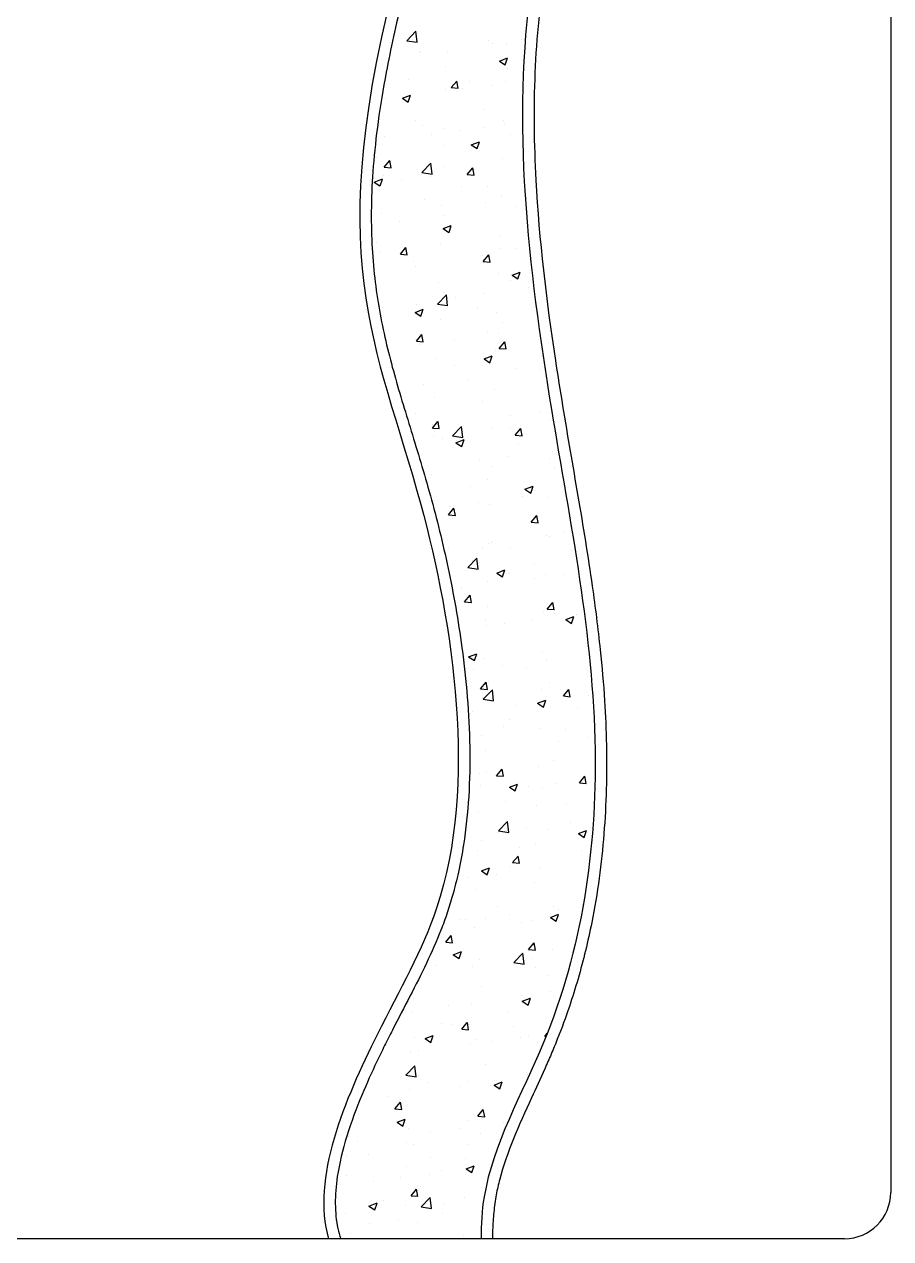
# Model space of a CAD drawing. Header units: inches. Extents: x 10.6 to 53.1, y 14.5 to 39.3.
# Drawn here: x 15.441 to 16.191, y 24.261 to 25.312 of the extents above; entities that cross this region are included whole.
import ezdxf

# ---------------------------------------------------------------- set-up
doc = ezdxf.new("R2010")
doc.units = ezdxf.units.IN
doc.header["$MEASUREMENT"] = 0
doc.layers.add('02', color=2, linetype='Continuous')

msp = doc.modelspace()

# ---------------------------------------------------------------- linework, layer by layer
at = {"layer": '02'}
for p, q in [((16.1914, 25.34), (16.1914, 24.3008)), ((15.7725, 25.2976), (15.7803, 25.3057)), ((15.7725, 25.2976), (15.7814, 25.2962)), ((15.7814, 25.2962), (15.7803, 25.3057)), ((15.8429, 25.2981), (15.8429, 25.2981)), ((15.8718, 25.2987), (15.8718, 25.2987)), ((15.7836, 25.2871), (15.7836, 25.2871)), ((15.7846, 25.2881), (15.7846, 25.2881)), ((15.8077, 25.2885), (15.8077, 25.2885)), ((15.8468, 25.2954), (15.8468, 25.2954)), ((15.859, 25.2955), (15.859, 25.2955)), ((15.8527, 25.28), (15.8597, 25.2827)), ((15.8527, 25.28), (15.8577, 25.2767)), ((15.8577, 25.2767), (15.8597, 25.2827)), ((15.806, 25.2754), (15.806, 25.2754)), ((15.8593, 25.2732), (15.8593, 25.2732)), ((15.7737, 25.2642), (15.7737, 25.2642)), ((15.8064, 25.2552), (15.8064, 25.2552)), ((15.811, 25.257), (15.8158, 25.2627)), ((15.811, 25.257), (15.8169, 25.2565)), ((15.8169, 25.2565), (15.8158, 25.2627)), ((15.8205, 25.2559), (15.8205, 25.2559)), ((15.827, 25.262), (15.827, 25.262)), ((15.8455, 25.2592), (15.8455, 25.2592)), ((15.8578, 25.2622), (15.8578, 25.2622)), ((15.7545, 25.2477), (15.7545, 25.2477)), ((15.7687, 25.2478), (15.7757, 25.2505)), ((15.7687, 25.2478), (15.7737, 25.2444)), ((15.7737, 25.2444), (15.7757, 25.2505)), ((15.8388, 25.2384), (15.8388, 25.2384)), ((15.7804, 25.2284), (15.7804, 25.2284)), ((15.7861, 25.2246), (15.7861, 25.2246)), ((15.8566, 25.2289), (15.8566, 25.2289)), ((15.8571, 25.2248), (15.8571, 25.2248)), ((15.7533, 25.2144), (15.7533, 25.2144)), ((15.7942, 25.2165), (15.7942, 25.2165)), ((15.8052, 25.2219), (15.8052, 25.2219)), ((15.8192, 25.2198), (15.8192, 25.2198)), ((15.8394, 25.2223), (15.8394, 25.2223)), ((15.8627, 25.2165), (15.8627, 25.2165)), ((15.8044, 25.2065), (15.8044, 25.2065)), ((15.8284, 25.2075), (15.8354, 25.2102)), ((15.8284, 25.2075), (15.8334, 25.2042)), ((15.8334, 25.2042), (15.8354, 25.2102)), ((15.7461, 25.1965), (15.7461, 25.1965)), ((15.7531, 25.1881), (15.7579, 25.1938)), ((15.7591, 25.1875), (15.7579, 25.1938)), ((15.8553, 25.1956), (15.8553, 25.1956)), ((15.7531, 25.1881), (15.7591, 25.1875)), ((15.7857, 25.1836), (15.7935, 25.1917)), ((15.7857, 25.1836), (15.7946, 25.1822)), ((15.7946, 25.1822), (15.7935, 25.1917)), ((15.804, 25.1886), (15.804, 25.1886)), ((15.8248, 25.1818), (15.8297, 25.1875)), ((15.8248, 25.1818), (15.8308, 25.1813)), ((15.8308, 25.1812), (15.8297, 25.1875)), ((15.8308, 25.1853), (15.8308, 25.1853)), ((15.7444, 25.1753), (15.7514, 25.178)), ((15.7444, 25.1753), (15.7493, 25.1719)), ((15.7494, 25.1719), (15.7514, 25.1779)), ((15.7521, 25.1811), (15.7521, 25.1811)), ((15.7679, 25.1771), (15.7679, 25.1771)), ((15.7929, 25.1804), (15.7929, 25.1804)), ((15.82, 25.1712), (15.82, 25.1712)), ((15.8426, 25.1715), (15.8426, 25.1715)), ((15.8541, 25.1624), (15.8541, 25.1624)), ((15.8733, 25.169), (15.8733, 25.169)), ((15.7877, 25.1601), (15.7877, 25.1601)), ((15.8028, 25.1553), (15.8028, 25.1553)), ((15.841, 25.1578), (15.841, 25.1578)), ((15.8676, 25.1542), (15.8676, 25.1542)), ((15.7508, 25.1478), (15.7508, 25.1478)), ((15.7666, 25.1409), (15.7666, 25.1409)), ((15.8045, 25.1459), (15.8045, 25.1459)), ((15.8041, 25.135), (15.8111, 25.1377)), ((15.8041, 25.135), (15.809, 25.1317)), ((15.8091, 25.1316), (15.8111, 25.1377)), ((15.8529, 25.1291), (15.8529, 25.1291)), ((15.7467, 25.1227), (15.7467, 25.1227)), ((15.767, 25.1128), (15.7718, 25.1186)), ((15.773, 25.1123), (15.7718, 25.1186)), ((15.8016, 25.122), (15.8016, 25.122)), ((15.7496, 25.1145), (15.7496, 25.1145)), ((15.767, 25.1128), (15.773, 25.1123)), ((15.8385, 25.1118), (15.8385, 25.1118)), ((15.8387, 25.1066), (15.8435, 25.1123)), ((15.8413, 25.1148), (15.8413, 25.1148)), ((15.8447, 25.106), (15.8435, 25.1123)), ((15.8535, 25.1181), (15.8535, 25.1181)), ((15.8663, 25.1181), (15.8663, 25.1181)), ((15.7782, 25.1065), (15.7782, 25.1065)), ((15.7802, 25.1018), (15.7802, 25.1018)), ((15.8387, 25.1066), (15.8447, 25.106)), ((15.8638, 25.0947), (15.8708, 25.0974)), ((15.8687, 25.0914), (15.8708, 25.0974)), ((15.8004, 25.0887), (15.8004, 25.0887)), ((15.8517, 25.0958), (15.8517, 25.0958)), ((15.8624, 25.0899), (15.8624, 25.0899)), ((15.8638, 25.0947), (15.8687, 25.0914)), ((15.7484, 25.0812), (15.7484, 25.0812)), ((15.799, 25.0696), (15.8068, 25.0778)), ((15.8041, 25.0798), (15.8041, 25.0798)), ((15.8079, 25.0682), (15.8068, 25.0777)), ((15.84, 25.0786), (15.84, 25.0786)), ((15.8779, 25.0836), (15.8779, 25.0836)), ((15.7518, 25.067), (15.7518, 25.067)), ((15.7806, 25.0693), (15.7806, 25.0693)), ((15.799, 25.0696), (15.8079, 25.0683)), ((15.815, 25.0753), (15.815, 25.0753)), ((15.834, 25.067), (15.834, 25.067)), ((15.7797, 25.0625), (15.7867, 25.0652)), ((15.7797, 25.0625), (15.7847, 25.0591)), ((15.7847, 25.0591), (15.7868, 25.0652)), ((15.8017, 25.0559), (15.8017, 25.0559)), ((15.8505, 25.0625), (15.8505, 25.0625)), ((15.8423, 25.0449), (15.8423, 25.0449)), ((15.8551, 25.0536), (15.8551, 25.0536)), ((15.7809, 25.0376), (15.7857, 25.0434)), ((15.7809, 25.0376), (15.7868, 25.0371)), ((15.784, 25.0348), (15.784, 25.0348)), ((15.7868, 25.0371), (15.7857, 25.0433)), ((15.8137, 25.0392), (15.8137, 25.0392)), ((15.8516, 25.0442), (15.8516, 25.0442)), ((15.8526, 25.0313), (15.8574, 25.0371)), ((15.8586, 25.0308), (15.8574, 25.0371)), ((15.8394, 25.0222), (15.8464, 25.0249)), ((15.8444, 25.0189), (15.8464, 25.0249)), ((15.8493, 25.0292), (15.8493, 25.0292)), ((15.8526, 25.0313), (15.8586, 25.0308)), ((15.7607, 25.0185), (15.7607, 25.0185)), ((15.7979, 25.0222), (15.7979, 25.0222)), ((15.8141, 25.0162), (15.8141, 25.0162)), ((15.8394, 25.0222), (15.8444, 25.0189)), ((15.8675, 25.014), (15.8675, 25.014)), ((15.8253, 25.0047), (15.8253, 25.0047)), ((15.8884, 25.0131), (15.8884, 25.0131)), ((15.7874, 24.9998), (15.7874, 24.9998)), ((15.8481, 24.9959), (15.8481, 24.9959)), ((15.7967, 24.9889), (15.7967, 24.9889)), ((15.8382, 24.9852), (15.8382, 24.9852)), ((15.7799, 24.9752), (15.7799, 24.9752)), ((15.8621, 24.9736), (15.8621, 24.9736)), ((15.8872, 24.9769), (15.8872, 24.9769)), ((15.7946, 24.9651), (15.7946, 24.9651)), ((15.7947, 24.9624), (15.7995, 24.9681)), ((15.7947, 24.9624), (15.8007, 24.9619)), ((15.799, 24.9653), (15.799, 24.9653)), ((15.8007, 24.9619), (15.7996, 24.9681)), ((15.8122, 24.9557), (15.82, 24.9638)), ((15.8212, 24.9543), (15.82, 24.9638)), ((15.8468, 24.9626), (15.8468, 24.9626)), ((15.8621, 24.9632), (15.8621, 24.9632)), ((15.8665, 24.9561), (15.8713, 24.9619)), ((15.8724, 24.9556), (15.8713, 24.9619)), ((15.8973, 24.969), (15.8973, 24.969)), ((15.7955, 24.9556), (15.7955, 24.9556)), ((15.8038, 24.9532), (15.8038, 24.9532)), ((15.8122, 24.9557), (15.8211, 24.9543)), ((15.8151, 24.9497), (15.8221, 24.9524)), ((15.8157, 24.9517), (15.8157, 24.9517)), ((15.8201, 24.9463), (15.8221, 24.9524)), ((15.8665, 24.9561), (15.8724, 24.9556)), ((15.8151, 24.9497), (15.8201, 24.9464)), ((15.8691, 24.9494), (15.8691, 24.9494)), ((15.8987, 24.9425), (15.8987, 24.9425)), ((15.8358, 24.9342), (15.8358, 24.9342)), ((15.8456, 24.9293), (15.8456, 24.9293)), ((15.8609, 24.9375), (15.8609, 24.9375)), ((15.8961, 24.9357), (15.8961, 24.9357)), ((15.7943, 24.9223), (15.7943, 24.9223)), ((15.9003, 24.9282), (15.9003, 24.9282)), ((15.8281, 24.912), (15.8281, 24.912)), ((15.842, 24.9182), (15.842, 24.9182)), ((15.8748, 24.9095), (15.8818, 24.9121)), ((15.8748, 24.9095), (15.8798, 24.9061)), ((15.8798, 24.9061), (15.8818, 24.9121)), ((15.8815, 24.9098), (15.8815, 24.9098)), ((15.8346, 24.898), (15.8346, 24.898)), ((15.8724, 24.903), (15.8724, 24.903)), ((15.8949, 24.9024), (15.8949, 24.9024)), ((15.8086, 24.8872), (15.8134, 24.8929)), ((15.8086, 24.8872), (15.8146, 24.8867)), ((15.8095, 24.8947), (15.8095, 24.8947)), ((15.8146, 24.8866), (15.8134, 24.8929)), ((15.8444, 24.896), (15.8444, 24.896)), ((15.8803, 24.8809), (15.8852, 24.8866)), ((15.8803, 24.8809), (15.8863, 24.8804)), ((15.8863, 24.8804), (15.8852, 24.8866)), ((15.8937, 24.8692), (15.8937, 24.8692)), ((15.8962, 24.8686), (15.8962, 24.8686)), ((15.9093, 24.8719), (15.9093, 24.8719)), ((15.8083, 24.8586), (15.8083, 24.8586)), ((15.8379, 24.8586), (15.8379, 24.8586)), ((15.8432, 24.8627), (15.8432, 24.8627)), ((15.8461, 24.8636), (15.8461, 24.8636)), ((15.862, 24.8587), (15.862, 24.8587)), ((15.9154, 24.8564), (15.9154, 24.8564)), ((15.8255, 24.8417), (15.8333, 24.8498)), ((15.8297, 24.8475), (15.8297, 24.8475)), ((15.8344, 24.8403), (15.8333, 24.8498)), ((15.8831, 24.8452), (15.8831, 24.8452)), ((15.8255, 24.8417), (15.8344, 24.8403)), ((15.8505, 24.8369), (15.8575, 24.8396)), ((15.8505, 24.8369), (15.8554, 24.8336)), ((15.8554, 24.8336), (15.8575, 24.8396)), ((15.8618, 24.8366), (15.8618, 24.8366)), ((15.8925, 24.8359), (15.8925, 24.8359)), ((15.908, 24.8357), (15.908, 24.8357)), ((15.8198, 24.8241), (15.8198, 24.8241)), ((15.842, 24.8295), (15.842, 24.8295)), ((15.883, 24.8324), (15.883, 24.8324)), ((15.8225, 24.812), (15.8273, 24.8177)), ((15.8285, 24.8114), (15.8273, 24.8177)), ((15.8225, 24.812), (15.8285, 24.8114)), ((15.8421, 24.8078), (15.8421, 24.8078)), ((15.8942, 24.8057), (15.899, 24.8114)), ((15.8942, 24.8057), (15.9002, 24.8052)), ((15.8955, 24.8056), (15.8955, 24.8056)), ((15.9002, 24.8051), (15.899, 24.8114)), ((15.8408, 24.7962), (15.8408, 24.7962)), ((15.8567, 24.793), (15.8567, 24.793)), ((15.8817, 24.7963), (15.8817, 24.7963)), ((15.8913, 24.8026), (15.8913, 24.8026)), ((15.9, 24.8016), (15.9, 24.8016)), ((15.9101, 24.7967), (15.9171, 24.7994)), ((15.9101, 24.7967), (15.9151, 24.7933)), ((15.9151, 24.7933), (15.9172, 24.7994)), ((15.9196, 24.8013), (15.9196, 24.8013)), ((15.8417, 24.7916), (15.8417, 24.7916)), ((15.8261, 24.7644), (15.8331, 24.7671)), ((15.8261, 24.7644), (15.8311, 24.7611)), ((15.8311, 24.7611), (15.8331, 24.7671)), ((15.8395, 24.7629), (15.8395, 24.7629)), ((15.8901, 24.7693), (15.8901, 24.7693)), ((15.8933, 24.7618), (15.8933, 24.7618)), ((15.8226, 24.7567), (15.8226, 24.7567)), ((15.8304, 24.7536), (15.8304, 24.7536)), ((15.8554, 24.7569), (15.8554, 24.7569)), ((15.876, 24.7545), (15.876, 24.7545)), ((15.9294, 24.7522), (15.9294, 24.7522)), ((15.8364, 24.7367), (15.8412, 24.7425)), ((15.8423, 24.7362), (15.8412, 24.7425)), ((15.8437, 24.7433), (15.8437, 24.7433)), ((15.8959, 24.7419), (15.8959, 24.7419)), ((15.8364, 24.7367), (15.8423, 24.7362)), ((15.8383, 24.7296), (15.8383, 24.7296)), ((15.8388, 24.7278), (15.8466, 24.7359)), ((15.8477, 24.7264), (15.8466, 24.7359)), ((15.8888, 24.736), (15.8888, 24.736)), ((15.9081, 24.7305), (15.9129, 24.7362)), ((15.9081, 24.7305), (15.9141, 24.7299)), ((15.9141, 24.7299), (15.9129, 24.7362)), ((15.9301, 24.7307), (15.9301, 24.7307)), ((15.8388, 24.7278), (15.8477, 24.7264)), ((15.867, 24.7224), (15.867, 24.7224)), ((15.8858, 24.7242), (15.8928, 24.7268)), ((15.8858, 24.7242), (15.8908, 24.7208)), ((15.8908, 24.7208), (15.8928, 24.7268)), ((15.9199, 24.72), (15.9199, 24.72)), ((15.8291, 24.7174), (15.8291, 24.7174)), ((15.8615, 24.71), (15.8615, 24.71)), ((15.8561, 24.7037), (15.8561, 24.7037)), ((15.8876, 24.7027), (15.8876, 24.7027)), ((15.9095, 24.7014), (15.9095, 24.7014)), ((15.8371, 24.6963), (15.8371, 24.6963)), ((15.9038, 24.6913), (15.9038, 24.6913)), ((15.9288, 24.6946), (15.9288, 24.6946)), ((15.8407, 24.683), (15.8407, 24.683)), ((15.8502, 24.6615), (15.855, 24.6673)), ((15.8562, 24.661), (15.8551, 24.6673)), ((15.8864, 24.6694), (15.8864, 24.6694)), ((15.8997, 24.675), (15.8997, 24.675)), ((15.8359, 24.663), (15.8359, 24.663)), ((15.8414, 24.665), (15.8414, 24.665)), ((15.8502, 24.6615), (15.8562, 24.661)), ((15.922, 24.6552), (15.9268, 24.661)), ((15.9279, 24.6547), (15.9268, 24.661)), ((15.8367, 24.6526), (15.8367, 24.6526)), ((15.8615, 24.6516), (15.8685, 24.6543)), ((15.8615, 24.6516), (15.8665, 24.6483)), ((15.8665, 24.6483), (15.8685, 24.6543)), ((15.8775, 24.6518), (15.8775, 24.6518)), ((15.89, 24.6503), (15.89, 24.6503)), ((15.9025, 24.6551), (15.9025, 24.6551)), ((15.922, 24.6552), (15.9279, 24.6547)), ((15.8577, 24.6391), (15.8577, 24.6391)), ((15.8852, 24.6361), (15.8852, 24.6361)), ((15.9111, 24.6369), (15.9111, 24.6369)), ((15.8347, 24.6297), (15.8347, 24.6297)), ((15.852, 24.6138), (15.8598, 24.6219)), ((15.852, 24.6138), (15.8609, 24.6124)), ((15.8609, 24.6124), (15.8598, 24.6219)), ((15.8762, 24.6157), (15.8762, 24.6157)), ((15.8956, 24.6153), (15.8956, 24.6153)), ((15.9141, 24.6207), (15.9141, 24.6207)), ((15.9212, 24.6114), (15.9282, 24.6141)), ((15.9262, 24.608), (15.9282, 24.6141)), ((15.8373, 24.6053), (15.8373, 24.6053)), ((15.8512, 24.6124), (15.8512, 24.6124)), ((15.9212, 24.6114), (15.9261, 24.608)), ((15.8335, 24.5964), (15.8335, 24.5964)), ((15.8701, 24.5995), (15.8701, 24.5995)), ((15.884, 24.6028), (15.884, 24.6028)), ((15.9235, 24.5972), (15.9235, 24.5972)), ((15.8613, 24.5833), (15.8613, 24.5833)), ((15.8641, 24.5863), (15.8689, 24.592)), ((15.8641, 24.5863), (15.8701, 24.5858)), ((15.8701, 24.5858), (15.8689, 24.592)), ((15.8249, 24.573), (15.8249, 24.573)), ((15.8371, 24.5791), (15.8441, 24.5818)), ((15.8371, 24.5791), (15.8421, 24.5758)), ((15.8421, 24.5758), (15.8442, 24.5818)), ((15.8499, 24.5762), (15.8499, 24.5762)), ((15.8878, 24.5812), (15.8878, 24.5812)), ((15.8322, 24.5631), (15.8322, 24.5631)), ((15.8828, 24.5695), (15.8828, 24.5695)), ((15.8507, 24.5484), (15.8507, 24.5484)), ((15.8615, 24.5418), (15.8615, 24.5418)), ((15.8968, 24.5389), (15.9038, 24.5416)), ((15.8994, 24.5483), (15.8994, 24.5483)), ((15.9018, 24.5355), (15.9039, 24.5415)), ((15.904, 24.5461), (15.904, 24.5461)), ((15.9246, 24.5501), (15.9246, 24.5501)), ((15.8184, 24.5372), (15.8184, 24.5372)), ((15.8236, 24.5368), (15.8236, 24.5368)), ((15.831, 24.5299), (15.831, 24.5299)), ((15.8411, 24.5383), (15.8411, 24.5383)), ((15.8717, 24.5349), (15.8717, 24.5349)), ((15.8815, 24.5363), (15.8815, 24.5363)), ((15.8968, 24.5389), (15.9018, 24.5355)), ((15.8063, 24.5174), (15.8111, 24.5231)), ((15.8122, 24.5168), (15.8111, 24.5231)), ((15.8063, 24.5174), (15.8122, 24.5168)), ((15.8128, 24.5066), (15.8198, 24.5093)), ((15.8178, 24.5032), (15.8198, 24.5093)), ((15.878, 24.5111), (15.8828, 24.5168)), ((15.878, 24.5111), (15.884, 24.5106)), ((15.884, 24.5105), (15.8828, 24.5168)), ((15.8983, 24.5107), (15.8983, 24.5107)), ((15.8128, 24.5066), (15.8178, 24.5033)), ((15.8352, 24.5024), (15.8352, 24.5024)), ((15.8653, 24.4998), (15.8731, 24.5079)), ((15.8653, 24.4998), (15.8742, 24.4984)), ((15.8742, 24.4984), (15.8731, 24.5079)), ((15.8803, 24.503), (15.8803, 24.503)), ((15.7973, 24.4974), (15.7973, 24.4974)), ((15.8298, 24.4966), (15.8298, 24.4966)), ((15.8842, 24.4953), (15.8842, 24.4953)), ((15.8953, 24.4887), (15.8953, 24.4887)), ((15.837, 24.4787), (15.837, 24.4787)), ((15.7787, 24.4687), (15.7787, 24.4687)), ((15.872, 24.4712), (15.872, 24.4712)), ((15.8725, 24.4664), (15.8795, 24.469)), ((15.8775, 24.463), (15.8795, 24.469)), ((15.8791, 24.4697), (15.8791, 24.4697)), ((15.8971, 24.4745), (15.8971, 24.4745)), ((15.771, 24.4579), (15.771, 24.4579)), ((15.7773, 24.4562), (15.7773, 24.4562)), ((15.8089, 24.4629), (15.8089, 24.4629)), ((15.8286, 24.4633), (15.8286, 24.4633)), ((15.861, 24.4567), (15.861, 24.4567)), ((15.8725, 24.4664), (15.8775, 24.463)), ((15.8026, 24.4467), (15.8026, 24.4467)), ((15.8113, 24.4464), (15.8113, 24.4464)), ((15.8201, 24.4421), (15.8249, 24.4479)), ((15.8261, 24.4416), (15.825, 24.4479)), ((15.779, 24.4353), (15.779, 24.4353)), ((15.7885, 24.4341), (15.7955, 24.4368)), ((15.7935, 24.4307), (15.7955, 24.4368)), ((15.8201, 24.4421), (15.8261, 24.4416)), ((15.8647, 24.4442), (15.8647, 24.4442)), ((15.8779, 24.4364), (15.8779, 24.4364)), ((15.8919, 24.4359), (15.8942, 24.4386)), ((15.8919, 24.4359), (15.893, 24.4358)), ((15.7885, 24.4341), (15.7935, 24.4307)), ((15.8274, 24.43), (15.8274, 24.43)), ((15.8324, 24.433), (15.8324, 24.433)), ((15.8457, 24.4318), (15.8457, 24.4318)), ((15.8708, 24.4351), (15.8708, 24.4351)), ((15.8858, 24.4308), (15.8858, 24.4308)), ((15.776, 24.4229), (15.776, 24.4229)), ((15.7826, 24.4235), (15.7826, 24.4235)), ((15.7718, 24.4024), (15.7796, 24.4105)), ((15.7807, 24.401), (15.7796, 24.4105)), ((15.8408, 24.4117), (15.8408, 24.4117)), ((15.7718, 24.4024), (15.7807, 24.401)), ((15.7825, 24.4017), (15.7825, 24.4017)), ((15.7914, 24.3956), (15.7914, 24.3956)), ((15.8262, 24.3967), (15.8262, 24.3967)), ((15.8448, 24.3934), (15.8448, 24.3934)), ((15.8482, 24.3938), (15.8552, 24.3965)), ((15.8482, 24.3938), (15.8531, 24.3905)), ((15.8532, 24.3905), (15.8552, 24.3965)), ((15.8767, 24.4031), (15.8767, 24.4031)), ((15.7563, 24.384), (15.7563, 24.384)), ((15.7748, 24.3897), (15.7748, 24.3897)), ((15.8194, 24.3923), (15.8194, 24.3923)), ((15.7623, 24.3732), (15.7671, 24.3789)), ((15.7623, 24.3732), (15.7683, 24.3727)), ((15.7683, 24.3727), (15.7671, 24.3789)), ((15.834, 24.3669), (15.8388, 24.3727)), ((15.84, 24.3664), (15.8388, 24.3726)), ((15.7642, 24.3616), (15.7712, 24.3643)), ((15.7642, 24.3616), (15.7691, 24.3582)), ((15.7691, 24.3582), (15.7712, 24.3643)), ((15.8249, 24.3634), (15.8249, 24.3634)), ((15.834, 24.3669), (15.84, 24.3664)), ((15.7736, 24.3564), (15.7736, 24.3564)), ((15.7931, 24.3529), (15.7931, 24.3529)), ((15.8181, 24.3562), (15.8181, 24.3562)), ((15.8367, 24.352), (15.8367, 24.352)), ((15.856, 24.3612), (15.856, 24.3612)), ((15.7217, 24.3489), (15.7217, 24.3489)), ((15.73, 24.3446), (15.73, 24.3446)), ((15.7719, 24.3445), (15.7719, 24.3445)), ((15.7784, 24.342), (15.7784, 24.342)), ((15.8253, 24.3423), (15.8253, 24.3423)), ((15.7201, 24.332), (15.7201, 24.332)), ((15.7396, 24.3333), (15.7396, 24.3333)), ((15.793, 24.3311), (15.793, 24.3311)), ((15.8237, 24.3301), (15.8237, 24.3301)), ((15.7724, 24.3231), (15.7724, 24.3231)), ((15.8023, 24.3201), (15.8023, 24.3201)), ((15.8238, 24.3213), (15.8308, 24.324)), ((15.8238, 24.3213), (15.8288, 24.318)), ((15.8288, 24.318), (15.8309, 24.324)), ((15.8297, 24.3217), (15.8297, 24.3217)), ((15.8464, 24.3288), (15.8464, 24.3288)), ((15.7204, 24.3156), (15.7204, 24.3156)), ((15.744, 24.3101), (15.744, 24.3101)), ((15.7668, 24.3135), (15.7668, 24.3135)), ((15.7918, 24.3168), (15.7918, 24.3168)), ((15.7762, 24.298), (15.781, 24.3037)), ((15.7821, 24.2974), (15.781, 24.3037)), ((15.7398, 24.2891), (15.7468, 24.2918)), ((15.7398, 24.2891), (15.7448, 24.2857)), ((15.7448, 24.2857), (15.7468, 24.2917)), ((15.752, 24.2937), (15.752, 24.2937)), ((15.7712, 24.2898), (15.7712, 24.2898)), ((15.7762, 24.298), (15.7821, 24.2975)), ((15.7851, 24.2884), (15.7929, 24.2966)), ((15.7851, 24.2884), (15.794, 24.2871)), ((15.794, 24.2871), (15.7929, 24.2966)), ((15.8054, 24.2914), (15.8054, 24.2914)), ((15.8225, 24.2968), (15.8225, 24.2968)), ((15.7192, 24.2823), (15.7192, 24.2823)), ((15.8034, 24.2823), (15.8034, 24.2823)), ((15.7405, 24.274), (15.7405, 24.274)), ((15.7655, 24.2773), (15.7655, 24.2773)), ((15.7822, 24.2751), (15.7822, 24.2751)), ((16.1514, 24.2608), (14.7314, 24.2608)), ((15.7239, 24.2651), (15.7239, 24.2651)), ((15.8213, 24.2635), (15.8213, 24.2635))]:
    msp.add_line(p, q, dxfattribs=at)
msp.add_arc((16.1514, 24.3008), 0.04, 270, 0, dxfattribs=at)
for points, knots in [([(15.8104, 25.5071), (15.7959, 25.4656), (15.688, 25.1219), (15.7837, 24.9818), (15.8415, 24.6055), (15.7396, 24.4301), (15.6895, 24.3126), (15.7049, 24.2608)], [109.912983, 109.912983, 109.912983, 109.912983, 192.599717, 665.575466, 1015.205585, 1136.271964, 1307.547569, 1307.547569, 1307.547569, 1307.547569]), ([(15.8189, 25.4999), (15.8144, 25.4873), (15.8096, 25.4734), (15.7997, 25.443), (15.7945, 25.4263), (15.7871, 25.4016), (15.7848, 25.3937), (15.7809, 25.3799), (15.7792, 25.3739), (15.7744, 25.3563), (15.7714, 25.345), (15.7631, 25.3113), (15.7585, 25.2902), (15.7491, 25.2404), (15.7455, 25.2135), (15.7416, 25.1645), (15.7414, 25.1423), (15.7434, 25.1013), (15.7457, 25.0824), (15.7521, 25.0463), (15.7562, 25.029), (15.7656, 24.9947), (15.7709, 24.9776), (15.7818, 24.942), (15.7875, 24.9236), (15.7984, 24.8841), (15.8037, 24.8629), (15.813, 24.8188), (15.8171, 24.7958), (15.8241, 24.7441), (15.8266, 24.7152), (15.8275, 24.6578), (15.8259, 24.6292), (15.8204, 24.5937), (15.8189, 24.5859), (15.8157, 24.5713), (15.8141, 24.5646), (15.8107, 24.5528), (15.8092, 24.5477), (15.8058, 24.5377), (15.804, 24.5328), (15.7982, 24.5182), (15.794, 24.5087), (15.785, 24.4897), (15.7802, 24.4803), (15.7703, 24.4611), (15.7652, 24.4514), (15.7579, 24.4369), (15.7556, 24.4324), (15.7511, 24.4234), (15.7489, 24.4187), (15.7422, 24.4048), (15.7379, 24.3952), (15.7289, 24.3736), (15.7243, 24.3616), (15.717, 24.3377), (15.7141, 24.3259), (15.7112, 24.3065), (15.7106, 24.2987), (15.7107, 24.2837), (15.7114, 24.2765), (15.7136, 24.2667), (15.7144, 24.2637), (15.7154, 24.2608)], [110.509092, 110.509092, 110.509092, 110.509092, 137.533291, 137.533291, 166.921207, 166.921207, 180.883151, 180.883151, 191.58126, 191.58126, 212.977476, 212.977476, 257.244893, 257.244893, 324.383065, 324.383065, 391.521238, 391.521238, 458.65941, 458.65941, 525.797582, 525.797582, 592.935754, 592.935754, 660.073926, 660.073926, 727.212098, 727.212098, 794.35027, 794.35027, 875.413517, 875.413517, 956.476764, 956.476764, 979.950054, 979.950054, 1000.463005, 1000.463005, 1016.35049, 1016.35049, 1032.237976, 1032.237976, 1064.012948, 1064.012948, 1095.78792, 1095.78792, 1127.562891, 1127.562891, 1141.39021, 1141.39021, 1155.217528, 1155.217528, 1182.872164, 1182.872164, 1217.229715, 1217.229715, 1251.587265, 1251.587265, 1275.866997, 1275.866997, 1300.14673, 1300.14673, 1311.111328, 1311.111328, 1311.111328, 1311.111328]), ([(15.8984, 25.4365), (15.8911, 25.4073), (15.8594, 25.2577), (15.8892, 25.0009), (15.9512, 24.6988), (15.9175, 24.4628), (15.8406, 24.3316), (15.8367, 24.273), (15.8368, 24.2608)], [121.656015, 121.656015, 121.656015, 121.656015, 211.84215, 582.150827, 879.114136, 1136.460293, 1279.594998, 1316.720931, 1316.720931, 1316.720931, 1316.720931]), ([(15.908, 25.4334), (15.9072, 25.4304), (15.9065, 25.4273), (15.903, 25.413), (15.9005, 25.4017), (15.8962, 25.3808), (15.8944, 25.3711), (15.8915, 25.3539), (15.8904, 25.3463), (15.8883, 25.3311), (15.8875, 25.3235), (15.8852, 25.3006), (15.8841, 25.2853), (15.8822, 25.2391), (15.8826, 25.2081), (15.887, 25.1251), (15.8933, 25.0728), (15.9032, 25.0077), (15.9053, 24.9946), (15.9117, 24.9555), (15.9162, 24.9295), (15.9251, 24.8775), (15.9293, 24.8515), (15.9357, 24.8072), (15.938, 24.7889), (15.9415, 24.7558), (15.9428, 24.7411), (15.9446, 24.7136), (15.9451, 24.7009), (15.9459, 24.6626), (15.9452, 24.6369), (15.9411, 24.5856), (15.9377, 24.5599), (15.931, 24.5264), (15.9292, 24.5182), (15.9233, 24.4938), (15.9186, 24.4777), (15.9101, 24.4522), (15.9066, 24.4428), (15.9011, 24.4291), (15.8994, 24.4248), (15.8957, 24.4162), (15.8938, 24.412), (15.8881, 24.3993), (15.8842, 24.391), (15.8749, 24.3708), (15.8696, 24.359), (15.8602, 24.3356), (15.8561, 24.3239), (15.8518, 24.3078), (15.8508, 24.3033), (15.8495, 24.2963), (15.8491, 24.2938), (15.8484, 24.2888), (15.8481, 24.2862), (15.8473, 24.2786), (15.847, 24.2735), (15.8468, 24.2659), (15.8467, 24.2633), (15.8468, 24.2608)], [122.31771, 122.31771, 122.31771, 122.31771, 131.778719, 131.778719, 166.987569, 166.987569, 196.909747, 196.909747, 220.380349, 220.380349, 243.85095, 243.85095, 290.792152, 290.792152, 384.674557, 384.674557, 541.409052, 541.409052, 580.730572, 580.730572, 659.37361, 659.37361, 738.016648, 738.016648, 793.129333, 793.129333, 837.254599, 837.254599, 875.171942, 875.171942, 951.006629, 951.006629, 1026.841316, 1026.841316, 1051.331143, 1051.331143, 1100.310796, 1100.310796, 1129.484876, 1129.484876, 1142.954074, 1142.954074, 1156.423272, 1156.423272, 1183.361668, 1183.361668, 1222.09554, 1222.09554, 1260.829413, 1260.829413, 1275.791179, 1275.791179, 1284.035266, 1284.035266, 1292.279353, 1292.279353, 1308.767528, 1308.767528, 1316.770473, 1316.770473, 1316.770473, 1316.770473])]:
    msp.add_open_spline(points, degree=3, knots=knots, dxfattribs=at)

doc.saveas('drawing.dxf')
